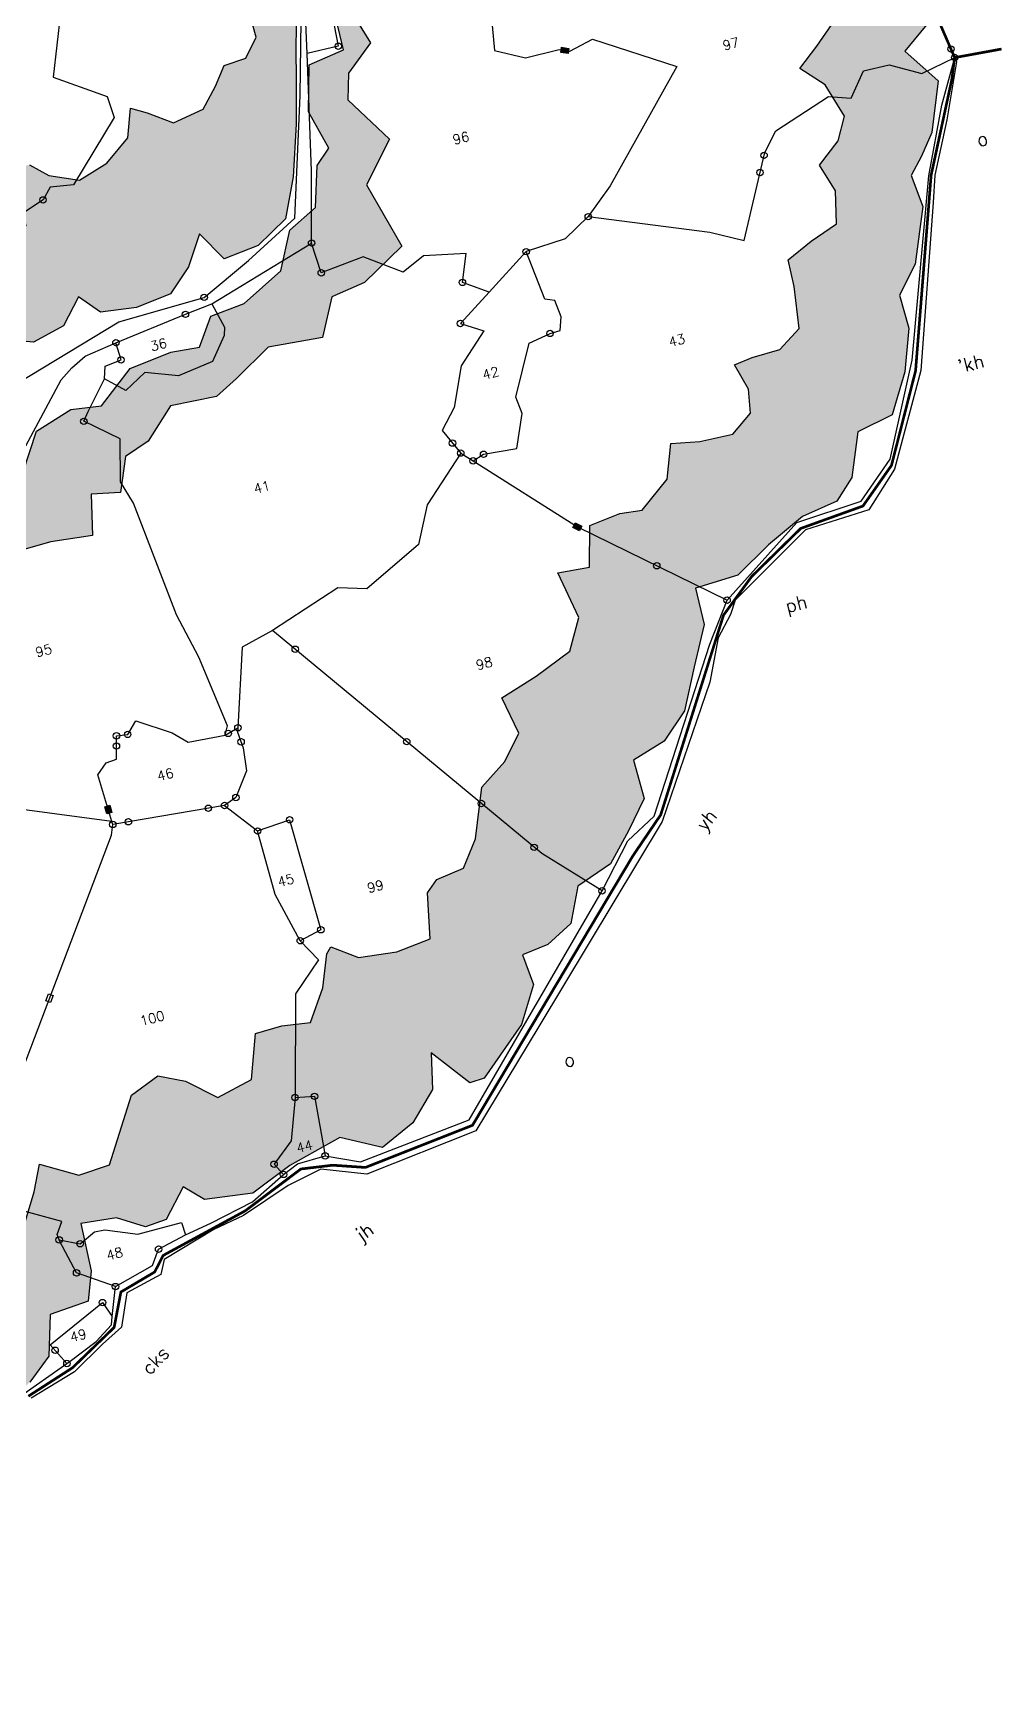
# Model space of a CAD drawing. Header units: metres. Extents: x 301471 to 304567, y 1951439 to 1954610.
# Drawn here: x 303310 to 304225, y 1951844 to 1953405 of the extents above; entities that cross this region are included whole.
import ezdxf

# ---------------------------------------------------------------- set-up
doc = ezdxf.new("R2010")
doc.units = ezdxf.units.M
doc.linetypes.add('DASHDOT', pattern=[1, 0.5, -0.25, 0, -0.25])
doc.linetypes.add('DIVIDE', pattern=[1.25, 0.5, -0.25, 0, -0.25, 0, -0.25])
for name, color, linetype in [('POLY_HATCH', 12, 'Continuous'), ('POLY_PARCEL', 6, 'Continuous'), ('POLY_WATER', 4, 'Continuous'), ('SYM_STONE', 1, 'Continuous'), ('TEXT_MAPOUT', 7, 'Continuous'), ('TEXT_PARCEL', 7, 'Continuous'), ('V_BOUND_LINE', 7, 'Continuous'), ('V_BOUND_STREAM_LINE', 7, 'DASHDOT'), ('V_DIVIDE_LINE', 7, 'DIVIDE')]:
    doc.layers.add(name, color=color, linetype=linetype)
doc.styles.get("Standard").update_dxf_attribs({"font": 'simplex.shx'})
pattern_1 = [(0, (0, 0), (3.175, 3.175), [3.175, -3.175]), (90, (3.175, 0), (-3.175, 3.175), [3.175, -3.175])]

# ---------------------------------------------------------------- blocks, each defined once
blk = doc.blocks.new('STONE')
blk.add_circle((0, 0), 0.851)
blk = doc.blocks.new('STONESQUARE')
blk.add_lwpolyline([(-0.7, 0.48), (0.7, 0.48), (0.7, -0.48), (-0.7, -0.48)], close=True)
blk = doc.blocks.new('STONESQUAREFILLED')
blk.add_hatch(color=256).paths.add_polyline_path([(0.7, -0.48), (0.7, 0.48), (-0.7, 0.48), (-0.7, -0.48)])
blk.add_lwpolyline([(-0.7, 0.48), (0.7, 0.48), (0.7, -0.48), (-0.7, -0.48)], close=True)
blk = doc.blocks.new('VFGG')
at = {"layer": 'POLY_HATCH'}
h = blk.add_hatch(dxfattribs=at)
h.set_pattern_fill('ZIGZAG', color=256, style=0)
h.set_pattern_definition(pattern_1)
h.paths.add_polyline_path([(318.23, 302.44), (322.98, 307.67), (329.43, 305.36), (335.64, 306.94), (339.66, 311.44), (342.94, 307.67), (349.64, 306.81), (356.34, 307.67), (360.84, 311.68), (364.37, 317.15), (367.66, 311.44), (374.36, 312.29), (380.57, 315.81), (383.86, 322.99), (386.9, 332.35), (388.73, 339.53), (390.55, 346.7), (392.62, 353.88), (394.94, 362.27), (390.67, 363.12), (390.8, 360.57), (390.19, 356.55), (386.9, 355.7), (383.61, 355.34), (383.73, 349.87), (380.93, 346.58), (376.67, 346.22), (374.11, 342.93), (370.83, 339.41), (364.86, 338.31), (360.6, 341.35), (357.8, 342.93), (355.97, 337.7), (350.98, 334.18), (345.26, 332.35), (340.02, 334.66), (336.98, 337.46), (334.42, 337.58), (328.94, 332.35), (323.95, 330.77), (318.96, 332.11), (314.7, 333.45), (312.63, 329.19), (308.36, 326.39), (304.1, 326.52), (300.81, 326.15), (299.96, 321.89), (297.41, 318.61), (292.66, 317.52), (288.4, 318.37), (285.59, 320.92), (278.65, 314.48), (273.66, 314.11), (268.18, 316.18), (261.97, 317.03), (258.44, 320.8), (257.1, 325.54), (250.65, 326.15), (248.34, 330.65), (248.95, 335.88), (249.07, 340.87), (244.56, 341.72), (242.74, 345.24), (240.67, 350.72), (241.27, 356.19), (236.28, 357.77), (231.53, 360.32), (230.92, 364.09), (231.78, 368.59), (230.19, 371.88), (225.93, 372), (222.64, 374.07), (220.09, 377.84), (221.18, 382.58), (217.17, 383.67), (212.9, 386.47), (211.08, 391.21), (213.15, 397.9), (206.45, 400.7), (203.16, 393.77), (203.77, 386.59), (200.48, 382.82), (195.98, 382.46), (192.69, 381.61), (196.22, 372.24), (193.67, 370.17), (190.14, 368.59), (187.82, 360.69), (184.53, 360.08), (179.05, 360.93), (174.79, 354.24), (170.53, 352.66), (165.05, 353.51), (161.28, 357.53), (157.02, 355.95), (148.13, 353.88), (143.14, 356.43), (142.04, 364.09), (136.8, 366.4), (129.38, 369.69), (124.87, 374.43), (123.53, 381.12), (111.23, 382.94), (107.7, 389.88), (107.34, 396.32), (103.56, 398.63), (96.14, 393.65), (89.68, 390.61), (82.74, 392.19), (76.78, 394.98), (71.54, 395.35), (67.77, 398.63), (62.04, 399.24), (57.78, 400.58), (57.42, 405.08), (60.46, 410.55), (59.36, 415.78), (65.82, 412.01), (67.64, 416.75), (72.64, 418.09), (79.58, 415.54), (85.54, 418.09), (91.02, 422.1), (96.26, 421.01), (102.22, 417.97), (106.73, 417.36), (109.53, 423.8), (112.82, 422.95), (116.1, 426.48), (122.07, 428.79), (128.04, 428.67), (134.25, 425.87), (136.07, 434.26), (141.55, 437.55), (148.25, 435.48), (153.24, 434.87), (154.34, 437.91), (157.63, 442.9), (162.13, 445.21), (166.39, 444.6), (170.41, 444.48), (171.75, 451.41), (176.74, 455.42), (181.73, 455.79), (185.26, 458.1), (185.14, 465.03), (188.43, 468.31), (192.69, 467.95), (196.22, 469.29), (194.88, 472.81), (194.76, 480.72), (197.81, 486.68), (204.26, 489.23), (205.84, 492.03), (204.75, 500.66), (207.79, 505.65), (214, 508.2), (218.26, 511.49), (217.41, 520.36), (218.75, 525.59), (223.74, 529.61), (228.73, 531.67), (228.12, 534.96), (228, 539.7), (232.99, 542.74), (238.96, 544.08), (238.6, 549.79), (243.47, 553.69), (244.44, 556.85), (238.11, 555.63), (232.14, 554.05), (232.02, 550.28), (225.08, 551.38), (219.11, 549.55), (217.04, 544.08), (210.83, 544.93), (204.87, 543.35), (202.07, 536.17), (202.19, 529), (202.55, 523.77), (197.32, 523.89), (193.3, 522.55), (189.28, 516.59), (187.7, 509.18), (189.28, 503.7), (188.92, 502.61), (180.27, 502.49), (175.77, 497.26), (174.92, 489.6), (177.23, 481.45), (181, 475.98), (177.23, 471.96), (172.24, 473.06), (165.54, 475.12), (162.01, 474.03), (160.91, 468.31), (159.57, 462.6), (154.82, 465.4), (150.56, 467.71), (146.54, 465.4), (143.26, 460.17), (142.41, 455.42), (140.58, 453.6), (135.1, 456.15), (131.32, 455.3), (126.33, 449.34), (122.07, 446.55), (117.57, 450.32), (112.57, 450.19), (106.12, 448.37), (102.83, 443.87), (100.52, 437.67), (96.99, 440.22), (92.48, 443.02), (87.25, 440.71), (80.79, 437.91), (76.05, 433.41), (71.3, 436.21), (65.57, 435.36), (59.12, 430.62), (55.35, 425.63), (54.25, 419.18), (52.67, 416.87), (47.68, 416.51), (45.85, 421.25), (40.86, 423.32), (34.4, 421.74), (33.31, 416.02), (34.89, 409.09), (38.18, 403.13), (42.68, 397.9), (49.62, 395.83), (57.05, 396.44), (61.56, 394.13), (63.87, 390.36), (70.81, 387.56), (77.26, 384.28), (82.5, 380.51), (87.98, 377.71), (92.97, 377.11), (97.96, 381.85), (101.25, 379.05), (103.81, 374.31), (109.77, 371.03), (115.74, 370.42), (117.32, 364.7), (118.91, 358.99), (118.3, 354), (122.31, 349.5), (121.46, 345.24), (124.26, 340.01), (131.2, 333.57), (140.82, 333.2), (148.74, 334.3), (154.22, 338.56), (156.77, 337.22), (162.5, 332.72), (170.65, 334.54), (177.59, 337.83), (181.37, 345.49), (185.63, 340.5), (191.6, 341.84), (197.08, 343.18), (199.88, 346.7), (201.7, 341.23), (203.77, 334.3), (201.22, 328.1), (208.64, 326.03), (215.34, 325.18), (220.33, 327.25), (224.59, 329.56), (221.79, 323.84), (220.45, 315.69), (225.45, 309.49), (231.66, 304.5), (239.08, 303.17), (243.34, 299.4), (251.75, 297.57), (258.2, 295.5), (262.22, 301.71), (267.21, 302.32), (269.28, 297.33), (266.48, 294.29), (267.57, 290.03), (272.32, 285.05), (277.56, 280.06), (277.68, 274.83), (284.13, 275.93), (292.78, 281.64), (300.45, 278.84), (306.66, 284.07), (313.84, 287.36), (317.86, 294.53)])
h.paths.add_polyline_path([(265.89, 311.51), (265.35, 310.71), (256.23, 310.71), (254.35, 312.05), (253.27, 314.73), (253, 317.68), (250.05, 319.56), (247.1, 320.9), (243.34, 323.32), (242, 326.54), (242, 330.03), (242.54, 334.32), (241.73, 336.47), (239.58, 337.27), (235.02, 339.15), (233.95, 342.37), (234.21, 345.32), (234.75, 348.27), (234.21, 351.49), (231.26, 352.83), (228.31, 353.37), (225.09, 353.91), (224.01, 356.05), (224.28, 359), (225.09, 362.22), (220.52, 367.05), (216.5, 368.66), (213.55, 369.74), (211.13, 371.88), (208.98, 373.76), (208.18, 376.44), (209.25, 379.13), (210.32, 379.13), (214.35, 377.25), (216.77, 374.3), (218.11, 371.35), (221.87, 368.93), (224.01, 367.86), (226.7, 364.91), (228.04, 361.15), (229.65, 358.2), (233.68, 355.52), (235.56, 353.37), (236.36, 348), (237.17, 343.71), (239.05, 340.49), (242.8, 337.54), (244.15, 336.2), (245.76, 332.17), (246.02, 327.88), (248.44, 324.93), (251.66, 322.51), (253.27, 321.98), (255.15, 317.68), (257.3, 315), (261.33, 313.12), (263.2, 312.59)], flags=16)
h.paths.add_polyline_path([(249.48, 315.22), (248.41, 312.85), (237.42, 313.06), (233.11, 316.08), (232.03, 323.18), (232.25, 327.28), (234.4, 329.65), (234.62, 332.45), (231.82, 333.31), (228.15, 334.38), (227.08, 336.32), (227.51, 338.69), (226.43, 342.35), (222.12, 345.58), (216.73, 346.01), (214.79, 348.38), (213.5, 352.48), (213.07, 356.78), (213.5, 361.09), (215.44, 361.52), (218.03, 359.37), (219.96, 355.92), (221.47, 353.12), (224.27, 350.97), (228.15, 349.89), (229.45, 347.31), (231.17, 338.48), (233.76, 335.68), (237.2, 333.74), (238.71, 329.86), (238.71, 325.98), (239.14, 322.11), (241.51, 319.31), (245.61, 318.23), (249.27, 317.15)], flags=16)
h.paths.add_polyline_path([(165.08, 346.77), (161.63, 346.12), (160.98, 349.14), (155.38, 350.43), (148.05, 348.92), (145.47, 347.84), (142.24, 348.06), (139.22, 350.21), (139, 353.23), (137.93, 357.54), (136.42, 360.34), (135.12, 360.34), (131.25, 359.69), (128.23, 359.69), (124.78, 360.34), (122.41, 362.71), (120.9, 365.72), (119.4, 369.81), (119.18, 373.47), (121.12, 373.9), (121.55, 372.61), (121.55, 370.89), (123.06, 368.95), (126.72, 367.23), (130.82, 364.21), (133.83, 363.14), (137.71, 361.41), (139, 359.26), (140.51, 356.46), (140.94, 353.01), (143.74, 351.29), (148.05, 351.29), (152.15, 352.58), (155.81, 352.8), (162.06, 351.07), (164.43, 349.14)], flags=16)
h.paths.add_polyline_path([(88.73, 430.61), (87.01, 428.45), (84.64, 425.44), (83.34, 422.42), (81.84, 420.27), (79.03, 419.62), (75.8, 420.05), (76.02, 422.64), (77.31, 425.44), (75.8, 429.53), (80.76, 431.47), (85.5, 436.64), (89.59, 439.22), (91.75, 437.07), (89.81, 432.97)], flags=16)
h = blk.add_hatch(dxfattribs=at)
h.set_pattern_fill('ZIGZAG', color=256, style=0)
h.set_pattern_definition(pattern_1)
h.paths.add_polyline_path([(316.99, 146.47), (320.25, 143.22), (329.25, 142.05), (337.2, 145.3), (347.51, 148.04), (354.68, 144.26), (361.33, 147.26), (366.41, 152.34), (367.85, 158.98), (373.46, 151.82), (376.2, 151.95), (385.45, 159.89), (389.5, 166.53), (388.85, 172.39), (393.93, 173.05), (399.02, 175.78), (402.02, 182.16), (408.93, 184.64), (413.75, 189.72), (418.06, 194.8), (417.93, 202.22), (424.32, 204.18), (429.4, 208.73), (433.18, 216.16), (436.97, 223.32), (437.1, 230.23), (445.31, 230.62), (452.22, 234.65), (459.66, 238.17), (466.57, 239.34), (470.35, 242.86), (473.61, 250.81), (480.52, 252.24), (484.83, 259.4), (487.57, 267.09), (487.43, 273.47), (491.74, 278.29), (495.78, 288.32), (495.13, 294.44), (497.87, 297.44), (500.87, 301.21), (504.39, 310.2), (499.82, 317.1), (505.69, 321.4), (504.78, 329.87), (502.3, 338.33), (495.39, 342.63), (497.09, 349.01), (493.04, 353.31), (488.74, 352.92), (480.52, 356.44), (471.52, 355.53), (468, 362.69), (460.31, 365.69), (450.66, 365.43), (441.79, 359.7), (449.02, 359.37), (456.51, 358.91), (460.95, 353.26), (462.32, 347.3), (468.29, 347.76), (473.34, 345.47), (480.83, 348.67), (484.66, 348.83), (487.26, 344.4), (486.49, 337.52), (489.7, 331.56), (488.63, 325.91), (484.2, 322.09), (480.07, 318.88), (483.89, 314.76), (485.88, 308.19), (483.59, 304.06), (479.15, 300.55), (480.83, 295.2), (479.46, 289.24), (474.1, 287.26), (469.05, 284.97), (468.9, 279.92), (467.83, 272.13), (463.39, 269.23), (458.04, 269.08), (454.52, 268.62), (455.9, 263.58), (455.13, 259.15), (451, 256.24), (444.73, 256.4), (439.38, 257.46), (437.08, 251.2), (431.12, 246.77), (426.99, 247.23), (421.02, 246.46), (419.03, 238.98), (413.07, 239.44), (414.75, 230.42), (411.54, 224.77), (404.35, 221.87), (397.16, 219.58), (398.54, 212.39), (394.71, 207.96), (389.36, 204.45), (385.84, 195.44), (382.32, 190.7), (376.97, 189.94), (374.67, 187.95), (372.99, 179.55), (366.41, 178.78), (359.22, 179.55), (354.79, 182.76), (353.72, 181.69), (351.42, 175.73), (347.6, 170.07), (342.24, 170.84), (337.2, 170.69), (334.29, 162.59), (327.41, 160.91), (322.36, 165.34), (317.62, 167.63), (311.96, 165.34), (304.77, 153.88), (298.8, 153.42), (292.22, 157.24), (289.93, 152.5), (286.72, 147.16), (280.14, 147.31), (273.87, 146.85), (274.02, 137.53), (271.73, 132.8), (263.62, 136), (258.88, 134.63), (255.97, 126.23), (251.53, 124.24), (246.49, 125), (242.97, 125.16), (241.29, 118.89), (237.46, 115.99), (233.64, 117.98), (228.28, 122.1), (223.85, 120.12), (217.27, 120.88), (212.53, 124.7), (208.09, 128.52), (204.57, 127.14), (200.75, 131.27), (194.17, 133.25), (187.9, 133.41), (186.22, 136.62), (182.09, 138.3), (178.57, 143.64), (180.56, 148.99), (187.75, 152.5), (195.24, 153.57), (202.43, 154.64), (209.93, 156.32), (214.67, 153.12), (218.49, 151.74), (220.79, 156.48), (227.98, 157.24), (234.86, 155.56), (238.99, 161.21), (246.49, 158.31), (248.17, 164.27), (250.46, 171.14), (255.51, 173.74), (260.56, 175.73), (260.1, 182.6), (259.95, 189.17), (265.3, 192.07), (271.88, 194.06), (272.03, 200.63), (277.39, 202.92), (284.27, 201.24), (285.65, 206.89), (288.55, 210.1), (296.05, 209.34), (294.67, 216.21), (300.64, 219.73), (306.3, 221.41), (305.23, 227.98), (303.54, 236.08), (305.84, 240.81), (310.27, 244.63), (305.23, 251.51), (306.6, 256.24), (314.4, 260.06), (315.78, 268.46), (323.28, 268.62), (331.08, 267.85), (332.76, 275.34), (338.11, 274.27), (340.71, 280.53), (345.46, 282.22), (351.12, 287.56), (359.84, 287.1), (364.27, 289.4), (371.46, 293.52), (381.71, 292.76), (385.23, 299.63), (391.81, 300.7), (400.22, 305.44), (396.7, 318.12), (402.97, 325.3), (397.31, 334.31), (398.69, 339.05), (404.04, 343.48), (402.67, 347.91), (404.04, 354.17), (405.73, 358.3), (411.39, 359.37), (408.48, 361.66), (402.21, 361.81), (398.99, 350.97), (398.84, 343.48), (391.96, 342.41), (389.66, 334.01), (391.65, 326.52), (388.75, 323.92), (386.45, 316.44), (380.79, 313.54), (377.27, 306.66), (369.17, 302.53), (362.59, 301.77), (359.07, 296.73), (353.72, 297.19), (345.61, 296.12), (338.73, 290.77), (333.07, 291.53), (325.88, 289.24), (321.44, 282.37), (315.47, 282.52), (308.9, 280.84), (303.54, 274.88), (301.86, 269.17), (304.86, 265.91), (301.34, 258.23), (295.99, 250.02), (288.82, 245.99), (283.73, 243.77), (282.56, 237.65), (287.39, 230.23), (289.86, 225.67), (287.91, 224.5), (284.39, 226.19), (279.04, 227.1), (275, 226.19), (271.74, 221.89), (271.09, 217.33), (268.35, 216.42), (265.09, 217.85), (261.04, 213.55), (258.57, 208.47), (255.04, 206), (250.22, 205.35), (246.18, 202.61), (241.61, 197.27), (235.48, 194.02), (229.61, 188.16), (233.14, 184.12), (235.61, 180.6), (232.61, 177.08), (228.83, 176.43), (223.22, 178.39), (217.1, 178.52), (212.53, 175.52), (210.05, 171.22), (208.1, 168.75), (202.75, 176.95), (194.01, 181.51), (186.58, 182.68), (179.15, 183.6), (173.02, 179.3), (171.84, 173.18), (168.06, 178.52), (163.24, 182.29), (159.71, 188.42), (155.93, 192.45), (151.11, 191.8), (146.54, 186.2), (149.54, 177.74), (147.59, 170.31), (150.33, 165.75), (147.85, 157.03), (150.85, 149.08), (155.15, 141.66), (160.5, 140.22), (162.98, 134.1), (165.97, 128.5), (166.63, 122.38), (167.54, 116.26), (174.19, 112.22), (182.93, 112.87), (186.19, 106.75), (195.45, 104.53), (205.49, 105.71), (209.79, 100.89), (208.36, 94.77), (206.92, 89.69), (207.31, 84.61), (209.53, 78.74), (216.7, 76.27), (225.18, 75.88), (231.83, 80.7), (240.57, 84.48), (248, 88.77), (252.31, 93.59), (250.35, 99.98), (250.22, 104.79), (249.57, 109.09), (252.05, 108.96), (260, 105.97), (265.61, 110.27), (268.09, 116.13), (274.74, 115.74), (280.34, 118.47), (284.91, 122.25), (287.13, 129.67), (294.56, 130.32), (296.51, 135.66), (296.91, 144.65), (303.56, 144), (308.38, 141), (312.42, 141.4)])
h.paths.add_polyline_path([(276.61, 210.6), (271.51, 210.6), (268.29, 210.06), (264.8, 208.99), (264.26, 207.92), (263.19, 204.7), (261.85, 201.75), (260.77, 201.75), (257.82, 200.94), (254.87, 200.4), (252.45, 197.18), (250.57, 193.96), (249.77, 189.67), (250.03, 183.77), (251.11, 180.28), (247.62, 179.74), (243.59, 175.72), (240.1, 172.77), (236.34, 170.62), (235.81, 172.77), (238.53, 177.62), (243.9, 180.03), (246.31, 182.18), (244.5, 187.94), (244.23, 190.63), (244.77, 193.31), (246.92, 197.07), (249.6, 201.63), (256.85, 202.43), (259.53, 205.92), (260.88, 209.14), (261.95, 211.29), (263.83, 213.43), (267.32, 214.24), (272.96, 212.9), (275.37, 214.77), (275.37, 217.46), (276.98, 220.41), (280.74, 222.82), (285.57, 222.82), (289.06, 222.82), (290.94, 223.36), (292.01, 225.51), (291.74, 228.73), (290.67, 231.68), (288.79, 235.17), (287.45, 238.39), (288.52, 242.68), (293.36, 245.63), (299.26, 246.44), (297.55, 245.48), (294.06, 244.14), (292.45, 242.26), (292.18, 238.24), (292.45, 235.28), (293.52, 229.92), (295.94, 226.16), (297.01, 222.94), (293.79, 220.8), (290.84, 219.45), (286.81, 218.92), (280.64, 219.19), (279.02, 217.84), (278.49, 214.62), (277.68, 211.67)], flags=16)
for points in [[(336.98, 337.46), (340.02, 334.66), (345.26, 332.35), (350.98, 334.18), (355.97, 337.7), (357.8, 342.93), (360.6, 341.35), (364.86, 338.31), (370.83, 339.41), (374.11, 342.93), (376.67, 346.22), (380.93, 346.58), (383.73, 349.87), (383.61, 355.34)], [(392.62, 353.88), (390.55, 346.7), (388.73, 339.53), (386.9, 332.35), (383.86, 322.99), (380.57, 315.81), (374.36, 312.29), (367.66, 311.44), (364.37, 317.15), (360.84, 311.68), (356.34, 307.67), (349.64, 306.81), (342.94, 307.67), (339.66, 311.44), (335.64, 306.94), (329.43, 305.36), (322.98, 307.67)], [(505.69, 321.4), (499.82, 317.1), (504.39, 310.2), (500.87, 301.21), (497.87, 297.44), (495.13, 294.44), (495.78, 288.32), (491.74, 278.29), (487.43, 273.47), (487.57, 267.09), (484.83, 259.4), (480.52, 252.24), (473.61, 250.81), (470.35, 242.86), (466.57, 239.34), (459.66, 238.17), (452.22, 234.65), (445.31, 230.62), (437.1, 230.23), (436.97, 223.32), (433.18, 216.16), (429.4, 208.73), (424.32, 204.18), (417.93, 202.22), (418.06, 194.8), (413.75, 189.72), (408.93, 184.64), (402.02, 182.16), (399.02, 175.78), (393.93, 173.05), (388.85, 172.39), (389.5, 166.53), (385.45, 159.89), (376.2, 151.95), (373.46, 151.82), (367.85, 158.98), (366.41, 152.34), (361.33, 147.26), (354.68, 144.26), (347.51, 148.04), (337.2, 145.3), (329.25, 142.05), (320.25, 143.22), (316.99, 146.47), (312.42, 141.4), (308.38, 141), (303.56, 144), (296.91, 144.65), (296.51, 135.66), (294.56, 130.32), (287.13, 129.67), (284.91, 122.25), (280.34, 118.47)], [(321.44, 282.37), (325.88, 289.24), (333.07, 291.53), (338.73, 290.77), (345.61, 296.12), (353.72, 297.19), (359.07, 296.73), (362.59, 301.77), (369.17, 302.53), (377.27, 306.66), (380.79, 313.54), (386.45, 316.44), (388.75, 323.92), (391.65, 326.52), (389.66, 334.01), (391.96, 342.41), (398.84, 343.48), (398.99, 350.97)], [(402.67, 347.91), (404.04, 343.48), (398.69, 339.05), (397.31, 334.31), (402.97, 325.3), (396.7, 318.12), (400.22, 305.44), (391.81, 300.7), (385.23, 299.63), (381.71, 292.76), (371.46, 293.52), (364.27, 289.4), (359.84, 287.1), (351.12, 287.56), (345.46, 282.22), (340.71, 280.53), (338.11, 274.27), (332.76, 275.34), (331.08, 267.85), (323.28, 268.62), (315.78, 268.46)], [(286.72, 147.16), (289.93, 152.5), (292.22, 157.24), (298.8, 153.42), (304.77, 153.88), (311.96, 165.34), (317.62, 167.63), (322.36, 165.34), (327.41, 160.91), (334.29, 162.59), (337.2, 170.69), (342.24, 170.84), (347.6, 170.07), (351.42, 175.73), (353.72, 181.69), (354.79, 182.76), (359.22, 179.55), (366.41, 178.78), (372.99, 179.55), (374.67, 187.95), (376.97, 189.94), (382.32, 190.7), (385.84, 195.44), (389.36, 204.45), (394.71, 207.96), (398.54, 212.39), (397.16, 219.58), (404.35, 221.87), (411.54, 224.77), (414.75, 230.42), (413.07, 239.44), (419.03, 238.98), (421.02, 246.46), (426.99, 247.23), (431.12, 246.77), (437.08, 251.2), (439.38, 257.46), (444.73, 256.4), (451, 256.24), (455.13, 259.15), (455.9, 263.58), (454.52, 268.62), (458.04, 269.08), (463.39, 269.23), (467.83, 272.13), (468.9, 279.92), (469.05, 284.97), (474.1, 287.26), (479.46, 289.24), (480.83, 295.2), (479.15, 300.55), (483.59, 304.06), (485.88, 308.19), (483.89, 314.76), (480.07, 318.88), (484.2, 322.09), (488.63, 325.91)]]:
    blk.add_lwpolyline(points, dxfattribs=at)
at = {"layer": 'POLY_PARCEL'}
for points in [[(347.07, 374.16), (347.66, 373.17), (348.45, 370.33), (353.4, 365.54), (349.64, 363.29), (345.37, 352.14), (354.15, 346.14), (354.43, 342.06), (343.98, 331.79), (339.67, 332.46), (337.81, 330.52), (333.49, 329.06), (333.53, 326.73), (310.97, 311.23), (313.39, 307.17)], [(431.04, 367.36), (426, 336.32), (431.23, 333.56), (437.68, 333.5), (439.54, 332.7), (444.18, 333.82), (458.04, 324.98), (440.5, 306.61), (435.12, 302.08)], [(401.66, 363.36), (398.72, 354.57), (398.1, 344.39), (392.14, 344.57)], [(435.12, 302.08), (456.26, 293.6), (462.06, 290.49), (469.87, 305.42), (472.9, 308.77), (483.96, 312.47), (487.96, 311.11), (491.42, 315.47), (496.33, 315.39), (501.83, 312.26), (508.46, 313.6)], [(413.76, 293.13), (409.42, 296.12), (411.44, 301.13), (403.66, 302.72), (399.24, 300.75), (392.73, 305.33), (384.47, 304.43), (384.12, 310.24)], [(363.33, 303.94), (364.53, 299.17), (364.1, 297.68), (360.75, 293.58), (353.97, 292.57), (348.06, 294.75), (343.84, 292.36), (340.54, 295.45)], [(340.54, 295.45), (341.23, 297.74), (344.38, 298.11), (344.27, 301.44)], [(435.12, 302.08), (429.95, 299.16), (422.32, 298.68)], [(403.02, 263.53), (405.21, 264.22), (411.44, 263.74), (414.06, 269.76), (413.68, 273.01), (418.59, 282.06), (422.8, 282.86), (424.77, 282.91), (425.57, 285.31), (425.2, 288.56), (423.44, 289.25), (422.32, 298.68)], [(422.32, 298.68), (413.76, 293.13)], [(345.6, 225.74), (346.46, 227.34), (344.54, 240.97), (342.46, 249.65), (339.95, 271.75), (338.62, 276.17), (340.54, 283.94), (334.83, 288.79), (336.06, 290.33), (340.54, 295.45)], [(413.76, 293.13), (407.13, 288.82), (411.02, 286.43), (405.31, 281.16), (402.11, 274.02), (398.86, 270.45), (401.15, 265.5)], [(401.15, 265.5), (392.68, 257.75), (389.27, 251.04), (377.91, 245.44), (372.74, 246.99), (359.04, 242.36)], [(401.15, 265.5), (403.02, 263.53)], [(403.02, 263.53), (418.7, 246.78), (442.21, 226.63)], [(359.04, 242.36), (352.8, 240.81), (348.26, 226.49)], [(406.16, 180.17), (397.05, 189.69), (359.04, 242.36)], [(321.22, 215.53), (299.49, 224.3), (298.36, 227.26), (293.53, 227.13), (284.62, 219.78), (282.22, 221.39), (282.27, 231.51), (279.44, 238.07), (277.05, 237.68), (278.22, 234.16), (275.92, 228.39), (270.39, 223.3), (267.21, 226.29)], [(321.22, 215.53), (320.87, 224.57), (322.94, 226.33), (324.92, 226.49), (326.04, 230.69), (328.12, 230.43), (330.2, 232.5), (336.22, 228.62), (338.62, 226.22), (345.6, 225.74)], [(348.26, 226.49), (348, 225.69), (348.27, 222.65), (347.79, 218.34), (344.64, 214.03), (342.24, 213.12)], [(345.6, 225.74), (348.26, 226.49)], [(321.24, 214.93), (321.22, 215.53)], [(285.8, 161.94), (288.84, 166.65), (292.32, 168.04), (293.84, 175.47), (320.5, 213.05), (321.24, 214.93)], [(342.24, 213.12), (321.24, 214.93)], [(342.24, 213.12), (346.99, 207)], [(346.99, 207), (353.28, 207.53), (353.76, 186.28), (349.55, 185.27)], [(349.55, 185.27), (347.2, 194.75), (346.99, 207)], [(349.55, 185.27), (351.95, 180.96), (346.19, 175.95), (341.29, 157.31)], [(341.29, 157.31), (338.57, 149.7), (334.41, 146.29), (335.63, 144.01)], [(341.29, 157.31), (344.86, 156.62), (344, 145.41)], [(292.22, 142.7), (292.13, 143.78), (293.54, 145.91), (286.81, 149.73)], [(292.22, 142.7), (295.82, 141.03), (298.93, 142.51), (300.89, 142.37), (306.65, 140.08), (315.07, 140.13), (315.17, 137.7)], [(300.18, 131.68), (293.82, 135.96), (292.25, 142.37), (292.22, 142.7)], [(287.85, 120.11), (285.72, 124.25), (297.09, 129.4), (298.21, 126.43)]]:
    blk.add_lwpolyline(points, dxfattribs=at)
at = {"layer": 'POLY_WATER'}
for points in [[(324.17, 297.52), (324.66, 298.78), (345.76, 305.03), (362.26, 305.48), (371.96, 310.05), (382.28, 315.48), (388.96, 337.33), (392.64, 350.75), (395.44, 360.01)], [(392.14, 344.57), (395.44, 360.01)], [(387.49, 323.23), (392.14, 344.57)], [(384.12, 310.24), (387.49, 323.23)], [(508.6, 312.73), (504.18, 302.79), (499.39, 293.38), (497.86, 288.56), (487.76, 258.9), (478.45, 242.36), (471.94, 236.23), (459.6, 235.63), (443.67, 226.22), (442.18, 223.91), (438.85, 220.28), (435.29, 212.7), (420.19, 189.84), (388.47, 158.69), (372.28, 142.89), (350.63, 140.16), (342.62, 143.23), (335.97, 141.81), (326.5, 138.48), (320.52, 137.36), (310.2, 134.3), (308.89, 131.72), (301.9, 130.04), (299.39, 124.1), (295.17, 121.9), (288.85, 118.27), (279.83, 115.55)], [(442.21, 226.63), (458.41, 237.35), (470.97, 238.17), (478.15, 244.37), (486.68, 261.18), (498.31, 293.57), (503.92, 305.67), (508.46, 313.6)], [(508.46, 313.6), (508.6, 312.73)], [(363.33, 303.94), (384.12, 310.24)], [(300.06, 272.04), (300.38, 272.27), (310.53, 283.13), (321.18, 284.9), (332.69, 297.34), (335.19, 298.97), (338.1, 300.47), (344.27, 301.44)], [(344.27, 301.44), (358.09, 303.3), (363.33, 303.94)], [(406.16, 180.17), (413.12, 187.94), (419.06, 191.19), (437.05, 219.54), (442.21, 226.63)], [(344, 145.41), (350.1, 142.7), (371.57, 145.17), (406.16, 180.17)], [(335.63, 144.01), (338.66, 145.24), (344, 145.41)], [(315.17, 137.7), (320.3, 138.63), (328.79, 140.54), (335.63, 144.01)], [(300.18, 131.68), (307.84, 133.74), (309.68, 136.39), (315.17, 137.7)], [(298.21, 126.43), (300.18, 131.68)], [(287.85, 120.11), (288.55, 120.37), (294.12, 122.72), (297.67, 125), (298.21, 126.43)], [(254.64, 96.27), (254.7, 96.65), (256.91, 100.05), (271.31, 110.92), (277.55, 116.26), (287.85, 120.11)]]:
    blk.add_lwpolyline(points, dxfattribs=at)
at = {"layer": 'V_BOUND_LINE', "const_width": 0.5}
blk.add_lwpolyline([(431.04, 367.36), (439.82, 361.1), (442.34, 365.04), (457.35, 366.91), (468.77, 363.91), (487.73, 354.28), (492.72, 358.81), (502.56, 339.69), (506.69, 324.84), (508.46, 313.6)], dxfattribs=at)
at = {"layer": 'V_BOUND_STREAM_LINE', "ltscale": 10, "const_width": 0.5}
blk.add_lwpolyline([(279.39, 116.02), (288.66, 119.08), (298.03, 124.39), (300.9, 130.45), (307.91, 132.47), (310.22, 135.06), (327.02, 139.24), (339.02, 144.18), (344.91, 143.38), (350.7, 141.45), (371.93, 144.04), (413.35, 185.03), (420.26, 191.1), (440.88, 224.1), (447.75, 229.74), (458.81, 236.09), (471.05, 237.22), (478.07, 243.19), (486.82, 259.08), (498.73, 293.53), (506.92, 309.8), (508.46, 313.6)], dxfattribs=at)
at = {"layer": 'V_DIVIDE_LINE', "const_width": 0.5}
blk.add_lwpolyline([(508.46, 313.6), (517.29, 312.96)], dxfattribs=at)
at = {"layer": 'SYM_STONE', "xscale": 0.7, "yscale": 0.7, "zscale": 0.7}
for p in [(398.1, 344.39), (337.81, 330.52), (508.19, 315.32), (508.46, 313.6), (384.12, 310.24), (362.26, 305.48), (384.47, 304.43), (469.61, 304.92), (344.27, 301.44), (358.09, 303.3), (435.12, 302.08), (468.08, 302.01), (344.38, 298.11), (422.32, 298.68), (409.42, 296.12), (334.83, 288.79), (407.13, 288.82), (422.8, 282.86), (400.14, 267.68), (401.15, 265.5), (405.21, 264.22), (403.02, 263.53), (362.23, 237.94), (431.17, 236.1), (326.04, 230.69), (328.12, 230.43), (325.55, 228.87), (346.25, 225.92), (348.26, 226.49), (442.21, 226.63), (348.17, 223.8), (321.24, 214.93), (324.17, 214.68), (377.98, 216.11), (339.19, 213.38), (342.24, 213.12), (344.64, 214.03), (346.99, 207), (353.28, 207.53), (388.53, 201.5), (395.98, 191.17), (349.55, 185.27), (353.76, 186.28), (406.16, 180.17), (341.29, 157.31), (344.86, 156.62), (334.41, 146.29), (335.63, 144.01), (344, 145.41), (292.22, 142.7), (295.82, 141.03), (293.82, 135.96), (309.68, 136.39), (300.18, 131.68), (297.09, 129.4), (286.34, 123.04), (287.85, 120.11)]:
    blk.add_blockref('STONE', p, dxfattribs=at)
at = {"layer": 'SYM_STONE'}
for name, p, rotation in [('STONESQUAREFILLED', (438.66, 333.08), 336.8267755639797), ('STONESQUAREFILLED', (418.7, 246.78), 319.4147134194754), ('STONESQUAREFILLED', (321.13, 217.81), 272.2174484140811), ('STONESQUARE', (301.75, 186.63), 54.64290632260739)]:
    blk.add_blockref(name, p, dxfattribs=dict(at, rotation=rotation))
at = {"layer": 'TEXT_MAPOUT'}
for s, p in [('o', (508.6, 296.43)), ("'kh", (494.65, 256.57)), ('ph', (452.44, 221.51)), ('o', (391.36, 150.07))]:
    blk.add_text(s, height=2.5, dxfattribs=at).set_placement(p)
for s, rotation, p in [('yh', 36.2205, (427.46, 185.99)), ('jh', 20.533, (346.47, 128.2)), ('cks', 31.8967, (302.16, 114.01))]:
    blk.add_text(s, height=2.5, rotation=rotation, dxfattribs=at).set_placement(p)
at = {"layer": 'TEXT_PARCEL', "ltscale": 10}
for s, p in [('97', (467.31, 325.61)), ('96', (414.34, 321.26))]:
    blk.add_text(s, height=1.8, dxfattribs=at).set_placement(p)
at = {"layer": 'TEXT_PARCEL'}
for s, p in [('36', (350.31, 298.2)), ('42', (408.73, 277.6)), ('43', (443.74, 274.81)), ('41', (362.27, 267.76)), ('95', (315.37, 248.53)), ('98', (394.03, 225.67)), ('46', (331.48, 220.56)), ('45', (348.22, 195.92)), ('99', (364.07, 190.65)), ('100', (316.98, 177.33)), ('44', (339.18, 147.15)), ('48', (300.01, 136.73)), ('49', (289.65, 123.72))]:
    blk.add_text(s, height=1.8, dxfattribs=at).set_placement(p)

msp = doc.modelspace()

# ---------------------------------------------------------------- block references
at = {"xscale": 5.075977492976079, "yscale": 5.075977492976079, "zscale": 5.075977492976079, "rotation": 14.53186673371526}
msp.add_blockref('VFGG', (302080.2, 1951193.6), dxfattribs=at)

doc.saveas('drawing.dxf')
